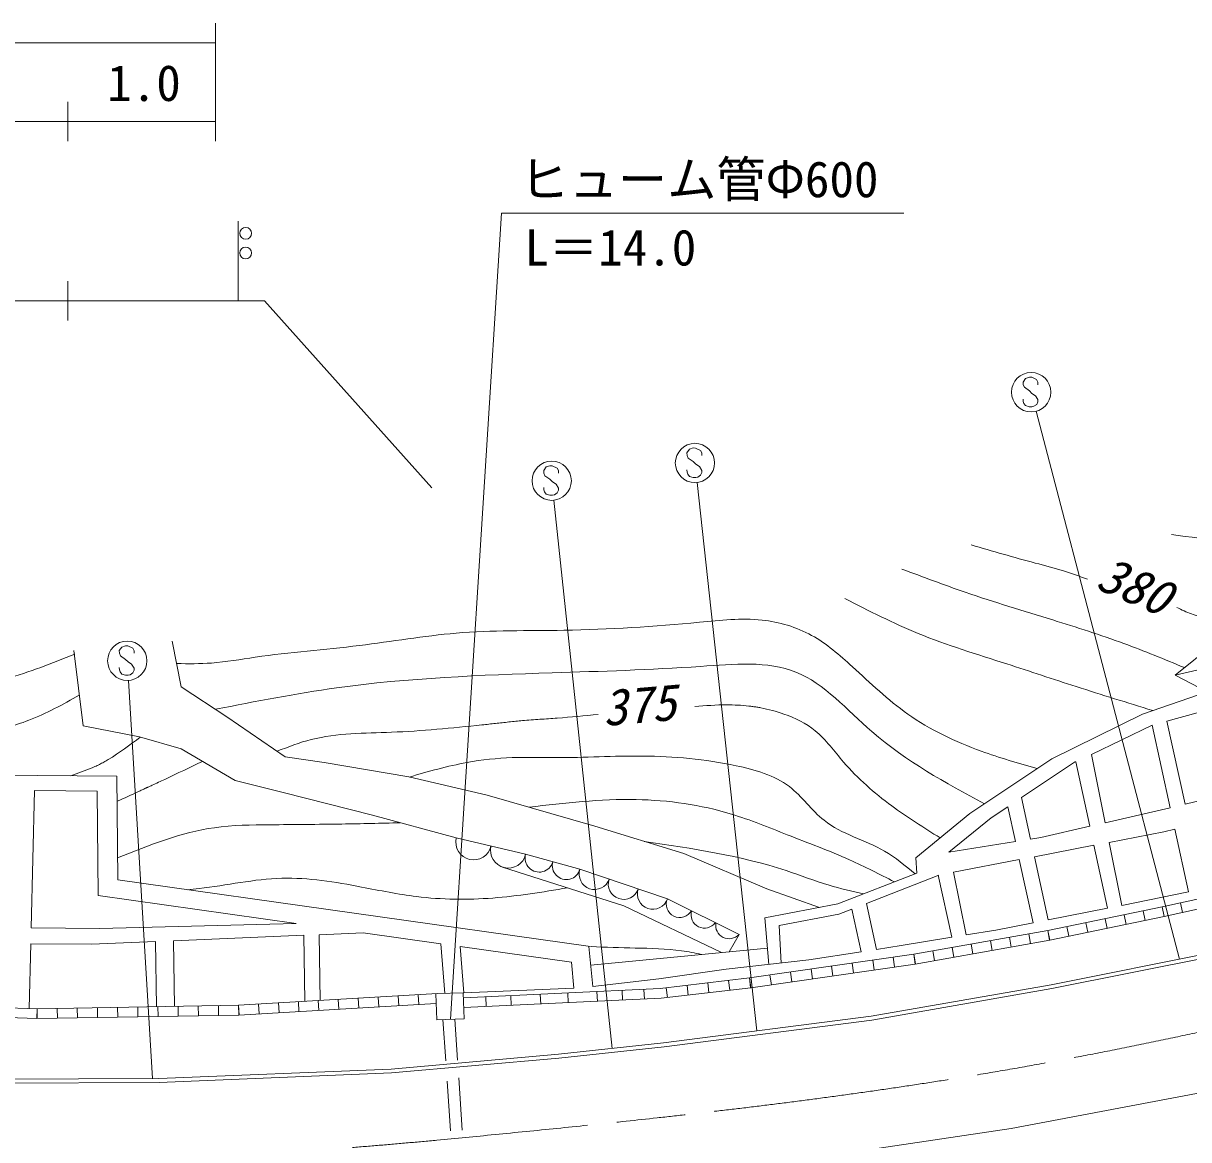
# Model space of a CAD drawing. Units: millimetres, scale not verified. Extents: x 40000 to 680000, y 20000 to 380000.
# Drawn here: x 254696 to 313962, y 254844 to 311606 of the extents above; entities that cross this region are included whole.
import ezdxf
from ezdxf.enums import TextEntityAlignment as Align

# ---------------------------------------------------------------- set-up
doc = ezdxf.new("R2010")
doc.units = ezdxf.units.MM
doc.header["$LTSCALE"] = 1000
doc.linetypes.add('CHAIN', pattern=[18.5, 12, -1.5, 3.5, -1.5])
for name, color, linetype, lineweight in [('M-BGD', 7, 'Continuous', 13), ('M-BMK', 2, 'CHAIN', 13), ('M-STR-HTXT', 7, 'Continuous', 13), ('M-STR-STR3', 7, 'Continuous', 13), ('M-STR-STRC', 7, 'Continuous', 13)]:
    doc.layers.add(name, color=color, linetype=linetype, lineweight=lineweight)
doc.styles.add('ＭＳ ゴシック', font='')
doc.styles.get('ＭＳ ゴシック').set_extended_font_data('MS Gothic')

msp = doc.modelspace()

# ---------------------------------------------------------------- linework, layer by layer
at = {"layer": 'M-BGD'}
for p, q in [((313274, 278469), (317644, 281996)), ((262732, 277870), (262269, 280185)), ((257732, 275879), (257269, 279722)), ((316064, 279101), (313274, 278469)), ((314896, 277618), (313274, 278469)), ((265048, 276342), (262732, 277870)), ((311605, 276481), (314896, 277618)), ((312854, 276126), (316011, 276987)), ((268011, 274305), (265048, 276342)), ((306997, 274208), (311605, 276481)), ((260603, 275323), (257732, 275879)), ((309011, 274434), (312099, 275921)), ((313018, 271718), (312099, 275921)), ((313780, 271906), (312854, 276126)), ((262732, 274721), (260603, 275323)), ((265464, 273101), (262732, 274721)), ((309712, 270961), (309011, 274434)), ((270002, 274027), (268011, 274305)), ((274308, 273286), (270002, 274027)), ((302838, 271425), (306997, 274208)), ((305459, 272235), (308213, 274077)), ((308930, 270782), (308218, 274055)), ((259455, 273327), (225162, 273644)), ((259497, 268051), (259455, 273327)), ((278290, 272360), (274308, 273286)), ((267918, 272499), (265464, 273101)), ((313780, 271906), (317183, 272733)), ((255261, 272597), (255095, 265611)), ((258454, 272566), (255261, 272597)), ((258497, 267259), (258454, 272566)), ((272456, 271341), (267918, 272499)), ((283754, 270786), (278290, 272360)), ((305921, 270128), (305459, 272235)), ((303913, 271200), (304760, 271767)), ((305146, 270002), (304760, 271767)), ((309712, 270961), (313018, 271718)), ((276716, 270184), (272456, 271341)), ((300086, 269181), (302838, 271425)), ((301772, 269455), (303913, 271200)), ((288292, 269397), (283754, 270786)), ((306439, 270212), (308930, 270782)), ((312696, 270498), (309914, 269962)), ((313256, 270633), (312696, 270498)), ((313953, 267444), (313256, 270633)), ((280242, 269353), (276716, 270184)), ((301772, 269455), (305146, 270002)), ((305921, 270128), (306439, 270212)), ((309141, 269813), (306118, 269232)), ((309837, 266615), (309141, 269813)), ((310561, 266757), (309914, 269962)), ((283003, 268597), (280242, 269353)), ((292505, 267591), (288292, 269397)), ((300086, 269181), (300140, 268403)), ((305347, 269083), (302000, 268439)), ((306049, 265873), (305347, 269083)), ((306822, 266025), (306118, 269232)), ((285228, 266729), (279060, 268706)), ((287453, 267092), (283003, 268597)), ((283544, 264662), (259497, 268051)), ((300140, 268403), (296122, 266830)), ((301247, 268294), (297573, 266856)), ((301913, 265137), (301227, 268290)), ((302642, 265256), (302000, 268439)), ((312611, 266676), (318183, 267906)), ((295182, 266651), (292505, 267591)), ((310561, 266756), (313953, 267444)), ((312715, 266187), (318295, 267418)), ((268579, 265838), (258497, 267259)), ((290200, 264360), (285228, 266729)), ((291105, 265279), (287453, 267092)), ((296122, 266830), (292406, 266122)), ((298086, 264521), (297573, 266856)), ((313539, 266881), (313647, 266393)), ((292407, 266122), (292605, 263753)), ((296167, 266305), (293132, 265727)), ((296833, 266566), (296167, 266305)), ((297307, 264399), (296833, 266566)), ((306803, 265478), (312611, 266676)), ((306822, 266025), (309837, 266615)), ((306897, 264987), (312715, 266187)), ((310675, 266277), (310776, 265787)), ((311643, 266476), (311744, 265986)), ((312611, 266676), (312712, 266186)), ((312611, 266676), (312718, 266188)), ((255095, 265611), (258589, 265580)), ((258589, 265580), (268579, 265838)), ((293245, 263824), (293132, 265727)), ((304159, 265503), (306049, 265873)), ((307771, 265678), (307872, 265188)), ((308739, 265877), (308840, 265387)), ((309707, 266077), (309808, 265587)), ((262328, 264959), (268955, 265234)), ((262328, 264959), (262380, 261622)), ((268955, 265234), (269008, 261875)), ((269735, 265267), (271972, 265360)), ((269735, 265267), (269788, 261920)), ((275931, 264802), (271972, 265360)), ((291105, 265279), (290599, 264398)), ((299347, 264720), (301913, 265137)), ((299981, 264270), (306803, 265478)), ((300060, 263776), (306897, 264987)), ((302642, 265256), (304159, 265503)), ((303879, 264960), (303966, 264468)), ((304854, 265133), (304941, 264640)), ((305828, 265305), (305915, 264813)), ((306803, 265478), (306890, 264985)), ((306803, 265478), (306904, 264988)), ((255075, 264795), (254998, 261516)), ((255075, 264795), (258161, 264786)), ((258161, 264786), (261418, 264921)), ((261418, 264921), (261470, 261606)), ((275931, 264802), (276127, 262282)), ((282577, 263865), (276908, 264664)), ((276908, 264664), (277091, 262317)), ((283461, 264674), (283651, 262637)), ((292536, 264586), (283550, 263715)), ((294648, 263981), (297307, 264399)), ((298086, 264521), (299347, 264720)), ((300956, 264442), (301043, 263950)), ((301930, 264615), (302017, 264123)), ((302905, 264788), (302992, 264295)), ((306971, 262725), (316196, 264563)), ((307008, 262528), (316239, 264368)), ((282577, 263865), (282701, 262540)), ((290432, 263510), (294648, 263981)), ((291621, 263067), (299981, 264270)), ((291686, 262571), (300060, 263776)), ((296846, 263819), (296917, 263324)), ((297891, 263969), (297962, 263474)), ((298936, 264119), (299007, 263625)), ((299981, 264270), (300052, 263775)), ((299981, 264270), (300068, 263777)), ((287022, 263023), (290432, 263510)), ((292666, 263217), (292737, 262723)), ((293711, 263368), (293782, 262873)), ((294756, 263518), (294827, 263023)), ((295801, 263668), (295872, 263174)), ((283651, 262637), (287022, 263023)), ((287079, 262527), (291621, 263067)), ((287142, 262031), (291686, 262571)), ((287393, 262564), (287452, 262068)), ((288450, 262690), (288509, 262193)), ((289507, 262816), (289566, 262319)), ((290564, 262941), (290623, 262445)), ((291621, 263067), (291680, 262571)), ((291621, 263067), (291692, 262572)), ((297815, 261125), (306971, 262725)), ((265639, 261678), (275766, 262269)), ((270714, 261974), (270744, 261475)), ((271729, 262033), (271759, 261534)), ((272744, 262093), (272774, 261594)), ((273759, 262152), (273789, 261653)), ((274774, 262211), (274804, 261712)), ((275720, 260944), (275672, 262264)), ((275766, 262269), (277073, 262316)), ((277073, 262316), (277120, 260994)), ((277082, 262053), (287086, 262528)), ((282701, 262540), (277091, 262317)), ((277100, 261558), (287142, 262031)), ((278238, 261611), (278215, 262107)), ((279505, 261671), (279481, 262167)), ((281007, 261742), (280984, 262238)), ((282403, 261808), (282380, 262305)), ((283889, 261878), (283866, 262375)), ((285169, 261938), (285145, 262436)), ((286283, 261990), (286259, 262488)), ((297845, 260927), (307008, 262528)), ((246101, 261827), (255393, 261502)), ((255393, 261502), (255375, 261002)), ((255393, 261502), (265639, 261678)), ((255393, 261502), (255401, 261002)), ((256417, 261520), (256426, 261020)), ((257442, 261537), (257451, 261037)), ((258467, 261555), (258475, 261055)), ((259491, 261572), (259500, 261073)), ((260516, 261590), (260525, 261090)), ((261541, 261608), (261549, 261108)), ((262565, 261625), (262574, 261125)), ((263590, 261643), (263599, 261143)), ((264615, 261660), (264623, 261160)), ((265639, 261678), (265648, 261178)), ((265639, 261678), (265669, 261179)), ((265658, 261178), (275690, 261764)), ((266654, 261737), (266684, 261238)), ((267669, 261797), (267699, 261297)), ((268684, 261856), (268714, 261357)), ((269699, 261915), (269729, 261416)), ((246084, 261327), (255388, 261002)), ((255388, 261002), (265658, 261178)), ((277120, 260994), (275720, 260944)), ((276035, 260955), (276178, 258853)), ((276635, 260977), (276777, 258886)), ((287261, 259763), (297815, 261125)), ((287285, 259565), (297845, 260927)), ((281917, 259184), (287261, 259763)), ((273408, 258436), (281917, 259184)), ((281937, 258985), (287285, 259565)), ((261596, 257959), (273408, 258436)), ((273421, 258236), (281937, 258985)), ((245051, 257891), (261596, 257959)), ((261600, 257759), (273421, 258236)), ((276249, 257826), (276421, 255297)), ((276839, 257991), (277021, 255321)), ((245045, 257691), (261600, 257759)), ((304931, 255404), (315326, 257377)), ((295488, 253998), (304931, 255404))]:
    msp.add_line(p, q, dxfattribs=at)
for centre, radius, start, end in [((277597, 269976), 906, 166.74493, 346.74493), ((279361, 269561), 906, 166.74493, 346.74493), ((280932, 269164), 716, 164.68642, 344.68642), ((282313, 268786), 716, 164.68642, 344.68642), ((283745, 268346), 783, 161.30812, 341.30812), ((285228, 267844), 783, 161.30812, 341.30812), ((286711, 267343), 783, 161.30812, 341.30812), ((288080, 266822), 683, 156.7379, 330.46333), ((289334, 266283), 683, 163.05055, 324.15067), ((290589, 265743), 683, 169.48178, 317.71945)]:
    msp.add_arc(centre, radius, start, end, dxfattribs=at)
for points, knots in [([(313081, 285607), (314964, 285377), (316846, 285147), (318741, 284984), (320193, 284858), (321653, 284771), (323103, 284880), (323764, 284929), (324423, 285019), (325076, 285139), (326893, 285474), (328659, 286040), (330424, 286593), (332150, 287134), (333875, 287663), (335565, 288307), (336739, 288754), (337895, 289258), (338992, 289865), (340582, 290744), (342045, 291841), (343509, 292928), (345602, 294482), (347697, 296016), (349792, 297549)], [0, 0, 0, 0, 1, 1, 1, 2, 2, 2, 3, 3, 3, 4, 4, 4, 5, 5, 5, 6, 6, 6, 7, 7, 7, 8, 8, 8, 8]), ([(308812, 283340), (308406, 283487), (308000, 283635), (307588, 283763), (307114, 283912), (306633, 284035), (306153, 284164), (305066, 284454), (303985, 284768), (302905, 285081)], [0, 0, 0, 0, 1, 1, 1, 2, 2, 2, 3, 3, 3, 3]), ([(313743, 278848), (312724, 279268), (311705, 279689), (310671, 280069), (309477, 280508), (308263, 280893), (307047, 281269), (305560, 281729), (304070, 282176), (302600, 282681), (301518, 283052), (300447, 283455), (299376, 283858)], [0, 0, 0, 0, 1, 1, 1, 2, 2, 2, 3, 3, 3, 4, 4, 4, 4]), ([(312135, 276665), (310837, 277064), (309539, 277464), (308247, 277881), (307069, 278260), (305897, 278655), (304717, 279034), (303200, 279521), (301671, 279984), (300199, 280587), (298932, 281106), (297706, 281729), (296481, 282352)], [0, 0, 0, 0, 1, 1, 1, 2, 2, 2, 3, 3, 3, 4, 4, 4, 4]), ([(316325, 280932), (315830, 281081), (315336, 281230), (314836, 281363), (314591, 281429), (314344, 281490), (314106, 281575), (313849, 281667), (313601, 281786), (313353, 281905)], [0, 0, 0, 0, 1, 1, 1, 2, 2, 2, 3, 3, 3, 3]), ([(306252, 273709), (305300, 273984), (304348, 274258), (303412, 274598), (302095, 275077), (300810, 275685), (299672, 276487), (298666, 277196), (297776, 278056), (296857, 278894), (296209, 279486), (295547, 280067), (294783, 280487), (294014, 280910), (293141, 281169), (292265, 281264), (291206, 281380), (290142, 281258), (289080, 281153), (286781, 280927), (284492, 280785), (282192, 280746), (280364, 280715), (278530, 280749), (276711, 280598), (275063, 280461), (273428, 280171), (271785, 279968), (270022, 279751), (268249, 279634), (266489, 279376), (265749, 279267), (265011, 279133), (264267, 279079), (263679, 279037), (263088, 279044), (262496, 279051)], [0, 0, 0, 0, 1, 1, 1, 2, 2, 2, 3, 3, 3, 4, 4, 4, 5, 5, 5, 6, 6, 6, 7, 7, 7, 8, 8, 8, 9, 9, 9, 10, 10, 10, 11, 11, 11, 12, 12, 12, 12]), ([(220936, 274933), (221798, 275305), (222661, 275678), (223498, 276105), (224595, 276663), (225648, 277315), (226793, 277768), (227422, 278016), (228078, 278205), (228744, 278312), (229828, 278486), (230937, 278443), (232039, 278376), (233692, 278275), (235327, 278119), (236965, 277960), (239008, 277761), (241055, 277556), (243107, 277448), (245078, 277344), (247053, 277330), (249025, 277480), (250646, 277604), (252266, 277838), (253823, 278280), (255009, 278616), (256160, 279072), (257310, 279527)], [0, 0, 0, 0, 1, 1, 1, 2, 2, 2, 3, 3, 3, 4, 4, 4, 5, 5, 5, 6, 6, 6, 7, 7, 7, 8, 8, 8, 9, 9, 9, 9]), ([(264464, 276727), (266512, 277129), (268560, 277531), (270631, 277817), (274266, 278319), (277973, 278466), (281598, 278582), (284088, 278662), (286538, 278727), (289141, 278910), (290814, 279028), (292550, 279194), (293987, 278618), (295438, 278037), (296584, 276697), (297849, 275594), (299605, 274065), (301592, 272992), (303578, 271920)], [0, 0, 0, 0, 1, 1, 1, 2, 2, 2, 3, 3, 3, 4, 4, 4, 5, 5, 5, 6, 6, 6, 6]), ([(257543, 277446), (256707, 276978), (255872, 276510), (254984, 276169), (254219, 275876), (253416, 275677), (252609, 275510), (251442, 275268), (250268, 275091), (249091, 274938), (247686, 274755), (246277, 274604), (244868, 274454)], [0, 0, 0, 0, 1, 1, 1, 2, 2, 2, 3, 3, 3, 4, 4, 4, 4]), ([(301321, 270188), (300486, 270712), (299651, 271236), (298857, 271821), (297970, 272474), (297135, 273202), (296413, 274043), (295943, 274590), (295521, 275186), (294968, 275635), (294504, 276013), (293948, 276288), (293376, 276487), (292991, 276621), (292598, 276721), (292200, 276801), (292134, 276814), (292067, 276827), (292000, 276838), (291934, 276848), (291866, 276857), (291799, 276866), (291732, 276875), (291665, 276886), (291598, 276894), (291411, 276918), (291223, 276928), (291034, 276936), (290846, 276945), (290657, 276951), (290469, 276952), (289929, 276955), (289389, 276912), (288849, 276869)], [0, 0, 0, 0, 1, 1, 1, 2, 2, 2, 3, 3, 3, 4, 4, 4, 5, 5, 5, 6, 6, 6, 7, 7, 7, 8, 8, 8, 9, 9, 9, 10, 10, 10, 11, 11, 11, 11]), ([(283930, 276469), (283237, 276400), (282545, 276332), (281851, 276279), (281556, 276256), (281261, 276237), (280966, 276218), (280670, 276199), (280375, 276181), (280081, 276154), (279852, 276133), (279623, 276106), (279394, 276081), (279166, 276056), (278937, 276032), (278708, 276007), (278479, 275983), (278250, 275958), (278022, 275934), (276490, 275770), (274964, 275621), (273415, 275561), (272043, 275509), (270654, 275527), (269341, 275191), (268748, 275039), (268171, 274815), (267593, 274592)], [0, 0, 0, 0, 1, 1, 1, 2, 2, 2, 3, 3, 3, 4, 4, 4, 5, 5, 5, 6, 6, 6, 7, 7, 7, 8, 8, 8, 9, 9, 9, 9]), ([(257112, 273349), (257476, 273477), (257841, 273605), (258197, 273753), (258220, 273762), (258244, 273772), (258267, 273781), (258290, 273791), (258313, 273800), (258336, 273810), (258414, 273844), (258489, 273885), (258564, 273924), (258640, 273963), (258716, 274001), (258791, 274041), (258866, 274082), (258939, 274125), (259012, 274169), (259579, 274515), (260112, 274913), (260645, 275311)], [0, 0, 0, 0, 1, 1, 1, 2, 2, 2, 3, 3, 3, 4, 4, 4, 5, 5, 5, 6, 6, 6, 7, 7, 7, 7]), ([(263814, 274080), (263173, 273773), (262533, 273467), (261890, 273165), (261783, 273115), (261676, 273065), (261569, 273015), (261462, 272965), (261354, 272916), (261247, 272866), (261175, 272833), (261103, 272800), (261032, 272767), (261020, 272762), (261008, 272756), (260996, 272751), (260984, 272745), (260972, 272740), (260960, 272734), (260948, 272729), (260936, 272723), (260924, 272718), (260862, 272689), (260800, 272659), (260737, 272630), (260675, 272600), (260613, 272571), (260551, 272542), (260190, 272374), (259827, 272211), (259465, 272048)], [0, 0, 0, 0, 1, 1, 1, 2, 2, 2, 3, 3, 3, 4, 4, 4, 5, 5, 5, 6, 6, 6, 7, 7, 7, 8, 8, 8, 9, 9, 9, 10, 10, 10, 10]), ([(274327, 273282), (275297, 273562), (276267, 273841), (277258, 274023), (278015, 274161), (278784, 274242), (279553, 274269), (280291, 274294), (281028, 274269), (281767, 274269), (283244, 274268), (284724, 274364), (286194, 274351), (287781, 274337), (289355, 274195), (290949, 273859), (291918, 273654), (292895, 273377), (293654, 272793), (294297, 272299), (294784, 271585), (295420, 271082), (296313, 270377), (297498, 270089), (298493, 269513), (299050, 269191), (299547, 268778), (300045, 268366)], [0, 0, 0, 0, 1, 1, 1, 2, 2, 2, 3, 3, 3, 4, 4, 4, 5, 5, 5, 6, 6, 6, 7, 7, 7, 8, 8, 8, 9, 9, 9, 9]), ([(280414, 271748), (282227, 271961), (284041, 272173), (285866, 272137), (287500, 272105), (289143, 271874), (290703, 271399), (291671, 271105), (292607, 270717), (293550, 270347), (294611, 269931), (295682, 269538), (296720, 269072), (297489, 268726), (298241, 268340), (298993, 267954)], [0, 0, 0, 0, 1, 1, 1, 2, 2, 2, 3, 3, 3, 4, 4, 4, 5, 5, 5, 5]), ([(273864, 270959), (272874, 270934), (271885, 270910), (270896, 270893), (269681, 270874), (268467, 270866), (267245, 270856), (266297, 270848), (265344, 270839), (264414, 270707), (262722, 270468), (261105, 269823), (259488, 269179)], [0, 0, 0, 0, 1, 1, 1, 2, 2, 2, 3, 3, 3, 4, 4, 4, 4]), ([(297428, 267341), (296839, 267476), (296250, 267611), (295672, 267784), (294936, 268004), (294217, 268284), (293487, 268525), (291158, 269292), (288717, 269649), (286276, 270006)], [0, 0, 0, 0, 1, 1, 1, 2, 2, 2, 3, 3, 3, 3]), ([(282367, 267646), (281106, 267437), (279845, 267228), (278570, 267131), (277281, 267032), (275976, 267048), (274696, 267205), (273759, 267321), (272835, 267512), (271902, 267690), (270558, 267946), (269196, 268174), (267842, 268137), (266435, 268098), (265038, 267773), (263632, 267615), (263429, 267592), (263226, 267573), (263023, 267554)], [0, 0, 0, 0, 1, 1, 1, 2, 2, 2, 3, 3, 3, 4, 4, 4, 5, 5, 5, 6, 6, 6, 6]), ([(283567, 264659), (284316, 264632), (285066, 264606), (285817, 264588), (286605, 264570), (287396, 264562), (288173, 264450), (288515, 264400), (288853, 264331), (289192, 264262)], [0, 0, 0, 0, 1, 1, 1, 2, 2, 2, 3, 3, 3, 3]), ([(368771, 258827), (368061, 259080), (367352, 259333), (366626, 259435), (365740, 259560), (364828, 259460), (363905, 259435), (363272, 259418), (362634, 259437), (362048, 259275), (361327, 259076), (360685, 258605), (359999, 258251), (358932, 257698), (357761, 257428), (356670, 256970), (355672, 256551), (354741, 255976), (353789, 255434), (353259, 255132), (352722, 254840), (352156, 254633), (351151, 254266), (350054, 254165), (349019, 253865), (348393, 253683), (347789, 253428), (347195, 253161), (346381, 252795), (345585, 252405), (344794, 251976), (344180, 251644), (343568, 251289), (342905, 251112), (342131, 250906), (341288, 250944), (340504, 250760), (339575, 250542), (338731, 250012), (337943, 249447), (337293, 248982), (336682, 248493), (336055, 248007), (335684, 247720), (335308, 247434), (334902, 247207), (334106, 246761), (333196, 246542), (332309, 246278), (330959, 245877), (329661, 245373), (328372, 244838), (327063, 244294), (325763, 243717), (324466, 243141), (324144, 242998), (323821, 242854), (323506, 242693), (322842, 242353), (322210, 241932), (321521, 241669), (320880, 241423), (320188, 241315), (319504, 241156), (318828, 241000), (318158, 240794), (317488, 240740), (316861, 240690), (316233, 240774), (315567, 240612), (315195, 240522), (314811, 240355), (314639, 240068), (314456, 239763), (314513, 239321), (314415, 238948), (314274, 238412), (313816, 238015), (313582, 237539), (313270, 236904), (313356, 236127), (313422, 235362), (313468, 234834), (313505, 234311), (313742, 233890), (313928, 233560), (314235, 233293), (314543, 233025)], [0, 0, 0, 0, 1, 1, 1, 2, 2, 2, 3, 3, 3, 4, 4, 4, 5, 5, 5, 6, 6, 6, 7, 7, 7, 8, 8, 8, 9, 9, 9, 10, 10, 10, 11, 11, 11, 12, 12, 12, 13, 13, 13, 14, 14, 14, 15, 15, 15, 16, 16, 16, 17, 17, 17, 18, 18, 18, 19, 19, 19, 20, 20, 20, 21, 21, 21, 22, 22, 22, 23, 23, 23, 24, 24, 24, 25, 25, 25, 26, 26, 26, 27, 27, 27, 28, 28, 28, 29, 29, 29, 29])]:
    msp.add_open_spline(points, degree=3, knots=knots, dxfattribs=at)
at = {"layer": 'M-BMK'}
msp.add_open_spline([(252948, 254194), (257429, 254085), (261910, 253977), (266381, 254149), (270294, 254300), (274200, 254666), (278104, 255047), (286477, 255864), (294842, 256751), (303132, 258127), (313737, 259887), (324219, 262448), (334539, 265486), (339503, 266947), (344429, 268518), (349356, 270090)], degree=3, knots=[0, 0, 0, 0, 1, 1, 1, 2, 2, 2, 3, 3, 3, 4, 4, 4, 5, 5, 5, 5], dxfattribs=at)
at = {"layer": 'M-STR-HTXT'}
for p, q in [((264464, 305606), (264464, 311606)), ((216964, 310606), (264464, 310606)), ((256964, 307606), (256964, 305606)), ((216964, 306606), (264464, 306606)), ((265628, 297493), (265628, 301551)), ((256964, 298493), (256964, 296493)), ((219464, 297493), (266964, 297493)), ((266964, 297493), (275464, 287993))]:
    msp.add_line(p, q, dxfattribs=at)
for centre in [(266006, 300929), (266001, 299929)]:
    msp.add_circle(centre, 300, dxfattribs=at)
at = {"layer": 'M-STR-STR3'}
for p, q in [((276415, 260969), (279016, 301958)), ((279016, 301958), (299472, 301958))]:
    msp.add_line(p, q, dxfattribs=at)
at = {"layer": 'M-STR-STRC'}
for p, q in [((305666, 293546), (305542, 293362)), ((305858, 293612), (305666, 293546)), ((305979, 293609), (305858, 293612)), ((306229, 293491), (305979, 293609)), ((306292, 293359), (306229, 293491)), ((305542, 293362), (305544, 293230)), ((305544, 293230), (305608, 293101)), ((305608, 293101), (305863, 292919)), ((305863, 292919), (305992, 292788)), ((305992, 292788), (306171, 292672)), ((306292, 293230), (306292, 293359)), ((305544, 292382), (305542, 292503)), ((305584, 292280), (305544, 292382)), ((305668, 292169), (305584, 292280)), ((306232, 292229), (306090, 292137)), ((306171, 292672), (306298, 292472)), ((306292, 292361), (306232, 292229)), ((306298, 292472), (306292, 292361)), ((305855, 292108), (305668, 292169)), ((305989, 292108), (305855, 292108)), ((306090, 292137), (305989, 292108)), ((313489, 264024), (306202, 291882)), ((288571, 289947), (288447, 289763)), ((288763, 290013), (288571, 289947)), ((288884, 290010), (288763, 290013)), ((289134, 289892), (288884, 290010)), ((289197, 289760), (289134, 289892)), ((288447, 289763), (288449, 289631)), ((288449, 289631), (288513, 289502)), ((288513, 289502), (288768, 289320)), ((288768, 289320), (288897, 289189)), ((289197, 289631), (289197, 289760)), ((281283, 289047), (281159, 288863)), ((281159, 288863), (281162, 288731)), ((281162, 288731), (281225, 288602)), ((281475, 289113), (281283, 289047)), ((281596, 289111), (281475, 289113)), ((281846, 288992), (281596, 289111)), ((281909, 288861), (281846, 288992)), ((281909, 288731), (281909, 288861)), ((288449, 288783), (288447, 288904)), ((288489, 288681), (288449, 288783)), ((288573, 288570), (288489, 288681)), ((288897, 289189), (289076, 289073)), ((289137, 288631), (288995, 288538)), ((289076, 289073), (289203, 288873)), ((289197, 288762), (289137, 288631)), ((289203, 288873), (289197, 288762)), ((281225, 288602), (281480, 288421)), ((281480, 288421), (281609, 288289)), ((281609, 288289), (281788, 288173)), ((281788, 288173), (281915, 287973)), ((288760, 288509), (288573, 288570)), ((288894, 288509), (288760, 288509)), ((288995, 288538), (288894, 288509)), ((291995, 260374), (288962, 288256)), ((281162, 287884), (281159, 288005)), ((281201, 287781), (281162, 287884)), ((281285, 287670), (281201, 287781)), ((281472, 287610), (281285, 287670)), ((281607, 287610), (281472, 287610)), ((281707, 287639), (281607, 287610)), ((281849, 287731), (281707, 287639)), ((281909, 287862), (281849, 287731)), ((281915, 287973), (281909, 287862)), ((284640, 259479), (281672, 287356)), ((259700, 279893), (259576, 279709)), ((259892, 279959), (259700, 279893)), ((260013, 279956), (259892, 279959)), ((260264, 279838), (260013, 279956)), ((260327, 279706), (260264, 279838)), ((259576, 279709), (259579, 279577)), ((259579, 279577), (259642, 279448)), ((259642, 279448), (259897, 279266)), ((259897, 279266), (260027, 279135)), ((260327, 279577), (260327, 279706)), ((259579, 278729), (259576, 278850)), ((259618, 278626), (259579, 278729)), ((259703, 278516), (259618, 278626)), ((260027, 279135), (260206, 279019)), ((260266, 278576), (260124, 278484)), ((260206, 279019), (260332, 278819)), ((260327, 278708), (260266, 278576)), ((260332, 278819), (260327, 278708)), ((259890, 278455), (259703, 278516)), ((260024, 278455), (259890, 278455)), ((260124, 278484), (260024, 278455)), ((261258, 257958), (260043, 278198))]:
    msp.add_line(p, q, dxfattribs=at)
for centre in [(305949, 292849), (288854, 289250), (281566, 288351), (259984, 279196)]:
    msp.add_circle(centre, 1000, dxfattribs=at)

# ---------------------------------------------------------------- texts
at = {"layer": 'M-BGD', "style": 'ＭＳ ゴシック', "oblique": 15}
for s, rotation, p in [('380', 336.801, (309865, 284592)), ('375', 4.899, (284069, 277700))]:
    msp.add_text(s, height=1833, rotation=rotation, dxfattribs=at).set_placement(p, align=Align.TOP_LEFT)
at = {"layer": 'M-STR-HTXT', "style": 'ＭＳ ゴシック'}
msp.add_text('1.0', height=1833, dxfattribs=at).set_placement((258964, 307106), align=Align.BOTTOM_LEFT)
at = {"layer": 'M-STR-STR3', "style": 'ＭＳ ゴシック'}
for s, p in [('ヒューム管Φ600', (279941, 302212)), ('L＝14.0', (280185, 298741))]:
    msp.add_text(s, height=1833, dxfattribs=at).set_placement(p, align=Align.BOTTOM_LEFT)

doc.saveas('drawing.dxf')
